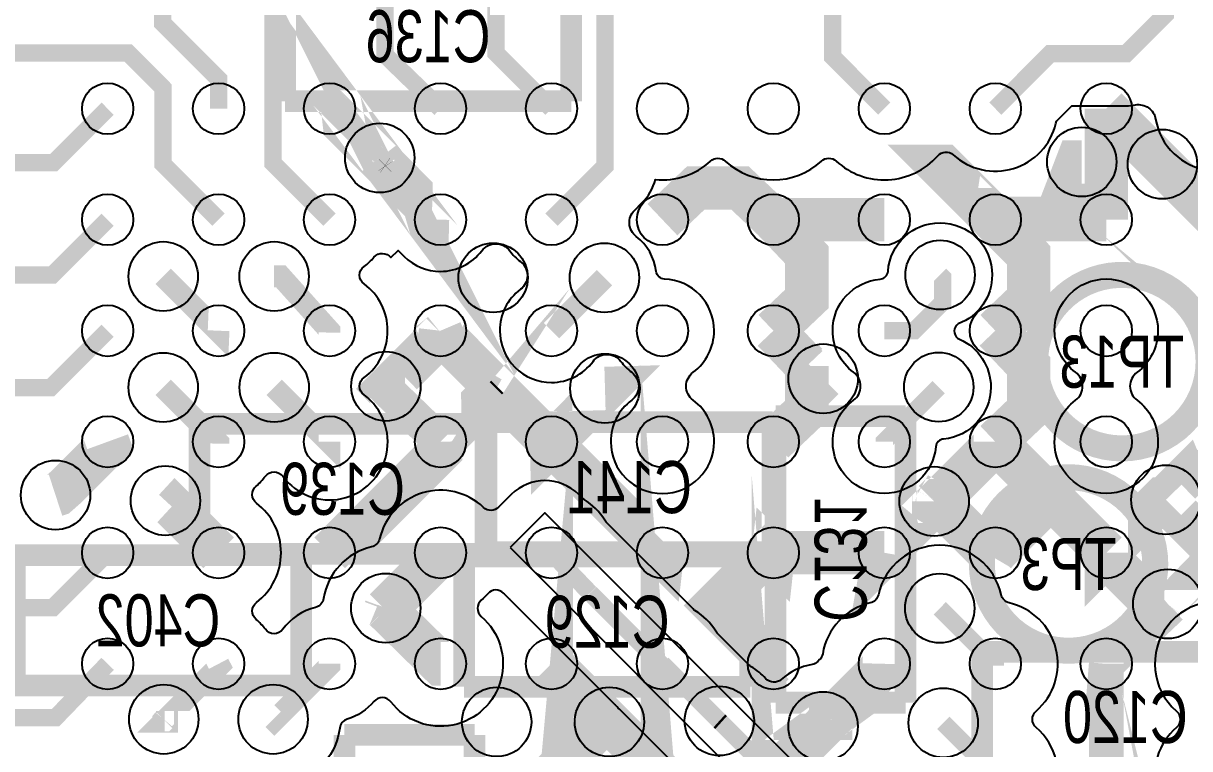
# Model space of a CAD drawing. Extents: x 208 to 378, y -7 to 113.
# Drawn here: x 247.31 to 254.14, y 64.66 to 68.91 of the extents above; entities that cross this region are included whole.
import ezdxf
from ezdxf.enums import TextEntityAlignment as Align

# ---------------------------------------------------------------- set-up
doc = ezdxf.new("R2010")
doc.units = 0
for name, color, linetype in [('ET_TOP', 80, 'CONTINUOUS'), ('PG_SILKSCREEN_BOTTOM', 142, 'CONTINUOUS'), ('PIN_TOP', 141, 'CONTINUOUS'), ('RD_ASSEMBLY_BOTTOM', 212, 'CONTINUOUS'), ('VC_TOP', 43, 'CONTINUOUS')]:
    doc.layers.add(name, color=color, linetype=linetype)

msp = doc.modelspace()

# ---------------------------------------------------------------- linework, layer by layer
at = {"layer": 'ET_TOP'}
for points, format in [([(241.028474, 79.97698, 0.10414, 0.10414, 0), (241.08918, 79.916274, 0.10414, 0.10414, 0), (241.08918, 79.389478, 0.10414, 0.10414, 0), (241.865658, 78.613, 0.10414, 0.10414, 0), (250.120658, 78.613, 0.10414, 0.10414, 0), (251.968, 76.765658, 0.10414, 0.10414, 0), (251.968, 71.304658, 0.10414, 0.10414, 0), (252.149356, 71.123302, 0.10414, 0.10414, 0), (252.149356, 70.739, 0.1016, 0.1016, 0), (252.149356, 70.7136, 0.1016, 0.1016, 0), (252.150626, 70.71233, 0.1016, 0.1016, 0), (252.150626, 70.17766, 0.1016, 0.1016, 0), (252.128528, 70.155562, 0.1016, 0.1016, 0), (252.128528, 69.375528, 0.1016, 0.1016, 0), (252.052074, 69.299074, 0.1016, 0.1016, 0), (252.052074, 68.712588, 0.1016, 0.1016, 0), (252.354588, 68.410074, 0.1016, 0.1016, 0)], "xyseb"), ([(239.268, 77.343, 0.127, 0.127, 0), (239.903, 77.343, 0.127, 0.127, 0), (240.284, 76.962, 0.127, 0.127, 0), (245.11, 76.962, 0.127, 0.127, 0), (248.92, 73.152, 0.127, 0.127, 0), (248.92, 71.12, 0.127, 0.127, 0), (249.429524, 70.610476, 0.1016, 0.1016, 0), (249.429524, 68.725034, 0.1016, 0.1016, 0), (249.754644, 68.410074, 0.1016, 0.1016, 0)], "xyseb"), ([(249.428, 76.708, 0.127, 0.127, 0), (249.428, 71.628, 0.127, 0.127, 0), (249.936, 71.12, 0.127, 0.127, 0), (249.936, 70.104, 0.1016, 0.1016, 0), (249.893836, 70.061836, 0.1016, 0.1016, 0), (249.893836, 69.367908, 0.1016, 0.1016, 0), (250.07951, 69.18198, 0.1016, 0.1016, 0), (250.07951, 68.735194, 0.1016, 0.1016, 0), (250.40463, 68.410074, 0.1016, 0.1016, 0)], "xyseb"), ([(249.104658, 67.760088, 0.1016, 0.1016, 0), (248.772426, 68.09232, 0.1016, 0.1016, 0), (248.772426, 69.230748, 0.1016, 0.1016, 0), (248.58218, 69.421248, 0.1016, 0.1016, 0), (248.58218, 70.258686, 0.1016, 0.1016, 0), (247.48998, 71.350632, 0.1016, 0.1016, 0), (247.48998, 71.906638, 0.127, 0.127, 0), (247.48998, 73.075292, 0.127, 0.127, 0), (244.457474, 76.107798, 0.127, 0.127, 0), (227.726748, 76.107798, 0.127, 0.127, 0), (220.51518, 68.896484, 0.127, 0.127, 0), (220.51518, 63.335154, 0.127, 0.127, 0), (224.716086, 59.134248, 0.127, 0.127, 0), (224.716086, 59.128406, 0.127, 0.127, 0)], "xyseb"), ([(250.952, 76.073, 0.127, 0.127, 0), (250.952, 75.057, 0.127, 0.127, 0), (250.19, 74.295, 0.127, 0.127, 0), (250.19, 72.009, 0.127, 0.127, 0), (250.71832, 71.48068, 0.127, 0.127, 0), (250.71832, 70.739, 0.1016, 0.1016, 0), (250.71832, 68.073778, 0.1016, 0.1016, 0), (250.40463, 67.760088, 0.1016, 0.1016, 0)], "xyseb"), ([(224.645474, 60.435998, 0.127, 0.127, 0), (221.37878, 63.702692, 0.127, 0.127, 0), (221.37878, 68.538598, 0.127, 0.127, 0), (228.08438, 75.244198, 0.127, 0.127, 0), (244.086634, 75.244198, 0.127, 0.127, 0), (246.90578, 72.425052, 0.127, 0.127, 0), (246.90578, 71.627238, 0.1016, 0.1016, 0), (246.90578, 71.228204, 0.1016, 0.1016, 0), (248.127774, 70.006464, 0.1016, 0.1016, 0), (248.127774, 68.909438, 0.1016, 0.1016, 0), (248.454672, 68.582794, 0.1016, 0.1016, 0), (248.454672, 68.410074, 0.1016, 0.1016, 0)], "xyseb"), ([(228.802438, 60.766452, 0.127, 0.127, 0), (228.802438, 61.401198, 0.127, 0.127, 0), (228.167438, 62.036198, 0.127, 0.127, 0), (226.137724, 62.036198, 0.127, 0.127, 0), (223.53778, 64.636396, 0.127, 0.127, 0), (223.53778, 67.624198, 0.127, 0.127, 0), (228.99878, 73.085198, 0.127, 0.127, 0), (243.078508, 73.085198, 0.127, 0.127, 0), (245.50878, 70.654926, 0.127, 0.127, 0), (245.50878, 69.979032, 0.127, 0.127, 0), (245.994174, 69.493638, 0.1016, 0.1016, 0), (246.112538, 69.375274, 0.1016, 0.1016, 0), (246.635016, 69.375274, 0.1016, 0.1016, 0), (246.82958, 69.18071, 0.1016, 0.1016, 0), (246.82958, 68.937632, 0.1016, 0.1016, 0), (247.032018, 68.735194, 0.1016, 0.1016, 0), (247.925336, 68.735194, 0.1016, 0.1016, 0), (248.129552, 68.530724, 0.1016, 0.1016, 0), (248.129552, 68.085208, 0.1016, 0.1016, 0), (248.454672, 67.760088, 0.1016, 0.1016, 0)], "xyseb"), ([(253.004574, 68.410074, 0.1016, 0.1016, 0), (253.3269, 68.7324, 0.1016, 0.1016, 0), (253.7714, 68.7324, 0.1016, 0.1016, 0), (254, 68.961, 0.1016, 0.1016, 0), (254, 69.469, 0.1016, 0.1016, 0), (254.381, 69.85, 0.1016, 0.1016, 0), (254.381, 70.739, 0.127, 0.127, 0), (254.381, 71.9328, 0.127, 0.127, 0), (255.016, 72.5678, 0.127, 0.127, 0)], "xyseb"), ([(229.602284, 64.766444, 0.127, 0.127, 0), (229.40391, 64.766444, 0.127, 0.127, 0), (229.005384, 65.16497, 0.127, 0.127, 0), (228.604318, 65.16497, 0.127, 0.127, 0), (228.40442, 65.364868, 0.127, 0.127, 0), (228.40442, 65.795398, 0.127, 0.127, 0), (228.30028, 65.899792, 0.127, 0.127, 0), (228.30028, 66.455798, 0.127, 0.127, 0), (228.68128, 66.836798, 0.127, 0.127, 0), (228.83749, 66.836798, 0.127, 0.127, 0), (229.43058, 67.430142, 0.127, 0.127, 0), (229.43058, 69.651626, 0.127, 0.127, 0), (231.137206, 71.357998, 0.127, 0.127, 0), (242.33378, 71.357998, 0.127, 0.127, 0), (243.70792, 69.984112, 0.127, 0.127, 0), (243.70792, 69.859398, 0.127, 0.127, 0), (245.15826, 68.409312, 0.1016, 0.1016, 0), (245.359936, 68.207636, 0.1016, 0.1016, 0), (246.257826, 68.207636, 0.1016, 0.1016, 0), (246.37111, 68.094098, 0.1016, 0.1016, 0), (247.48871, 68.094098, 0.1016, 0.1016, 0), (247.804686, 68.410074, 0.1016, 0.1016, 0)], "xyseb"), ([(230.815642, 68.034154, 0.127, 0.127, 0), (230.815642, 69.15912, 0.127, 0.127, 0), (231.71912, 70.062598, 0.127, 0.127, 0), (241.700304, 70.062598, 0.127, 0.127, 0), (244.12321, 67.639692, 0.1016, 0.1016, 0), (244.362224, 67.400678, 0.1016, 0.1016, 0), (245.887494, 67.400678, 0.1016, 0.1016, 0), (246.055388, 67.232784, 0.1016, 0.1016, 0), (246.755412, 67.232784, 0.1016, 0.1016, 0), (246.95912, 67.436492, 0.1016, 0.1016, 0), (247.480836, 67.436492, 0.1016, 0.1016, 0), (247.804686, 67.760088, 0.1016, 0.1016, 0)], "xyseb"), ([(247.804686, 67.110102, 0.1016, 0.1016, 0), (247.470422, 66.775838, 0.1016, 0.1016, 0), (247.112282, 66.775838, 0.1016, 0.1016, 0), (247.111774, 66.775584, 0.1016, 0.1016, 0), (245.576344, 66.775584, 0.1016, 0.1016, 0), (245.510558, 66.84137, 0.1016, 0.1016, 0), (243.67998, 66.84137, 0.1016, 0.1016, 0), (243.5098, 67.01155, 0.127, 0.127, 0), (241.322098, 69.198998, 0.127, 0.127, 0), (232.281984, 69.198998, 0.127, 0.127, 0), (231.621584, 68.538598, 0.127, 0.127, 0), (231.621584, 68.013834, 0.127, 0.127, 0)], "xyseb"), ([(249.431556, 68.078096, 0.254, 0.254, 0), (249.43181, 68.077588, 0.1016, 0.1016, 0), (249.39879, 68.121784, 0.1016, 0.1016, 0)], "xyseb"), ([(249.39879, 68.121784, 0.1016, 0.1016, 0), (249.432572, 68.076826, 0.254, 0.254, 0), (249.432318, 68.077334, 0.254, 0.254, 0)], "xyseb"), ([(252.651514, 64.413892, 1.350954), (253.243588, 64.787018, -0.45773), (253.243588, 64.883284, 0.613875), (253.086616, 65.516506, -0.290239), (253.038864, 65.56502, 0.803698), (252.319536, 65.564766, -0.290056), (252.271784, 65.516506, 0.304023), (251.9934, 65.219072, -0.156757), (251.97562, 65.184528), (251.96546, 65.174114, -0.154419), (251.931424, 65.156588, 0.139508), (251.750068, 65.06845, -0.410922), (251.660914, 65.073022, 0.075802), (251.574808, 65.143126, -0.063563), (251.562108, 65.153032), (251.375926, 65.339214, -0.058689), (251.366782, 65.350898, 0.118937), (251.24537, 65.47231, -0.0593), (251.233686, 65.481708), (250.72594, 65.9892, -0.058643), (250.716796, 66.000884, 0.118981), (250.595384, 66.122296, -0.059302), (250.5837, 66.131694), (250.564142, 66.150998, 0.414022), (250.169172, 66.150998), (250.095004, 66.07683, -0.406614), (250.006358, 66.07556, 0.580103), (249.398028, 65.89268, -0.286744), (249.35053, 65.844928, 0.306284), (249.070114, 65.542414, -0.302116), (249.022616, 65.490598, 0.174685), (248.830592, 65.362328, -0.504123), (248.728484, 65.362328, 0.058524), (248.674128, 65.42024, -0.480037), (248.676668, 65.5193, 0.494669), (248.676668, 66.10096, -0.480447), (248.674128, 66.20002, 0.058529), (248.728484, 66.257932, -0.504251), (248.830592, 66.257932, 1.162539), (249.306842, 66.733928, -0.50592), (249.306842, 66.83629, 0.504549), (249.306842, 67.383914, -0.50578), (249.306842, 67.486276, 0.058388), (249.364754, 67.540378, -0.479828), (249.463814, 67.538092), (249.505978, 67.580256), (249.541792, 67.544696, 0.197264), (249.754644, 67.45732, 0.236068), (249.99696, 67.578478, -0.50145), (250.159774, 67.57797, 0.073076), (250.222512, 67.515232, -0.50145), (250.22302, 67.352418, 0.236068), (250.101862, 67.110102, 0.414214), (250.40463, 66.807334, 0.237829), (250.647962, 66.930016, -0.503623), (250.811284, 66.930016, 0.074273), (250.87453, 66.86677, -0.503623), (250.87453, 66.703448, 0.237829), (250.751848, 66.460116, 1), (251.357384, 66.460116, 0.237829), (251.234702, 66.703448, -0.503623), (251.234702, 66.86677, 0.237829), (251.357384, 67.110102, 0.40298), (251.0663, 67.412616, -0.368685), (251.017786, 67.45732, 0.201146), (250.900692, 67.662298, -0.452657), (250.890786, 67.814698), (250.93422, 67.857878, 0.132089), (251.013214, 67.995292, 0.213803), (251.336556, 68.103242, -0.390096), (251.422408, 68.103242, 0.389822), (251.986542, 68.103242, -0.390096), (252.072394, 68.103242, 0.420675), (252.667516, 68.134738, -0.419557), (252.75794, 68.139818, 0.569472), (253.35992, 68.32346), (253.363222, 68.337176), (253.453392, 68.427092), (253.7714, 68.427092, 0.044808), (253.825756, 68.432172, -0.417227), (253.943866, 68.349114, 1.422402), (254.543814, 68.686934, -0.458922)], "xyb"), ([(249.429524, 68.077588, 0.254, 0.254, 0), (249.105674, 68.401184, 0.1016, 0.1016, 0), (249.104658, 68.410074, 0.1016, 0.1016, 0)], "xyseb"), ([(249.39879, 68.121784, 0.1016, 0.1016, 0), (249.432064, 68.077334, 0.1016, 0.1016, 0), (249.43181, 68.077842, 0.254, 0.254, 0), (249.39879, 68.121784, 0.254, 0.254, 0)], "xyseb"), ([(249.432064, 68.077588, 0.1016, 0.1016, 0), (249.43181, 68.077842, 0.254, 0.254, 0), (249.39879, 68.121784, 0.254, 0.254, 0)], "xyseb"), ([(233.602276, 64.766444, 0.127, 0.127, 0), (233.60253, 64.766444, 0.127, 0.127, 0), (234.00258, 65.166748, 0.127, 0.127, 0), (234.00258, 65.782698, 0.127, 0.127, 0), (233.87558, 65.909698, 0.127, 0.127, 0), (233.87558, 66.379598, 0.127, 0.127, 0), (235.80598, 68.309998, 0.127, 0.127, 0), (240.98631, 68.309998, 0.127, 0.127, 0), (242.770406, 66.525902, 0.1016, 0.1016, 0), (243.031518, 66.26479, 0.1016, 0.1016, 0), (245.031768, 66.26479, 0.1016, 0.1016, 0), (245.807484, 65.489328, 0.1016, 0.1016, 0), (247.48363, 65.489328, 0.1016, 0.1016, 0), (247.804686, 65.81013, 0.1016, 0.1016, 0)], "xyseb"), ([(249.433588, 68.07581, 0.1016, 0.1016, 0), (249.433334, 68.07581, 0.254, 0.254, 0), (249.39879, 68.121784, 0.254, 0.254, 0)], "xyseb"), ([(249.434096, 68.075048, 0.254, 0.254, 0), (249.75439, 67.750182, 0.1016, 0.1016, 0), (249.754644, 67.760088, 0.1016, 0.1016, 0)], "xyseb"), ([(235.202476, 63.966344, 0.127, 0.127, 0), (235.202476, 63.966598, 0.127, 0.127, 0), (235.628688, 64.39281, 0.127, 0.127, 0), (235.628688, 66.259202, 0.127, 0.127, 0), (236.765338, 67.395598, 0.127, 0.127, 0), (240.44402, 67.395598, 0.127, 0.127, 0), (242.715796, 65.124076, 0.127, 0.127, 0), (244.686582, 65.124076, 0.1016, 0.1016, 0), (244.878606, 65.124076, 0.1016, 0.1016, 0), (245.36019, 64.642492, 0.1016, 0.1016, 0), (246.85879, 64.642492, 0.1016, 0.1016, 0), (247.06199, 64.845438, 0.1016, 0.1016, 0), (247.499886, 64.845438, 0.1016, 0.1016, 0), (247.804686, 65.160144, 0.1016, 0.1016, 0)], "xyseb"), ([(249.754644, 66.460116, 0.2032, 0.2032, 0), (249.44578, 66.75882, 0.2032, 0.2032, 0), (249.44578, 66.760598, 0.254, 0.254, 0), (249.43816, 66.768472, 0.254, 0.254, 0), (249.760994, 67.091306, 0.254, 0.254, 0)], "xyseb"), ([(248.143014, 66.115184, 0.1016, 0.1016, 0), (248.146062, 66.118486, 0.254, 0.254, 0), (248.454672, 65.81013, 0.254, 0.254, 0)], "xyseb"), ([(251.09043, 64.607694), (250.813062, 64.885062, 0.014136), (250.810522, 64.887602, -0.027635), (250.78182, 64.91605, 0.013441), (250.779534, 64.91859), (250.163076, 65.535048, 0.014135), (250.160536, 65.537588, -0.027512), (250.132088, 65.566036, 0.014107), (250.129548, 65.568576), (250.124214, 65.57391, 0.435997), (250.03125, 65.570608, -0.036355), (249.993658, 65.533016, 0.457027), (249.993658, 65.437004, -1.108682), (249.463814, 64.937894, 0.480213), (249.364754, 64.940434, -0.141365), (249.207782, 64.835532, 0.290117), (249.164094, 64.783462, -0.618194), (248.498106, 64.5541, 0.409304)], "xyb"), ([(249.434096, 65.48628, 0.1016, 0.1016, 0), (249.43054, 65.477644, 0.254, 0.254, 0), (249.430794, 65.47739, 0.254, 0.254, 0)], "xyseb"), ([(254.509524, 65.463166, 0.942098), (254.065532, 64.883284, -0.457634), (254.065532, 64.787018, 0.624143), (254.232664, 64.151256, -0.357365)], "xyb")]:
    msp.add_lwpolyline(points, format=format, dxfattribs=at)
for points, const_width in [([(249.432064, 68.077334), (249.432318, 68.076826), (249.39879, 68.121784)], 0.254), ([(253.65456, 68.410074), (253.65456, 67.760088)], 0.254), ([(254.304546, 67.760088), (253.65456, 68.410074)], 0.254), ([(249.434096, 68.075048), (249.39879, 68.121784)], 0.254), ([(249.431302, 68.078096), (249.39879, 68.121784)], 0.254), ([(249.431302, 68.078096), (249.39879, 68.121784)], 0.254), ([(249.432318, 68.077334), (249.39879, 68.121784)], 0.254), ([(249.432572, 68.076826), (249.39879, 68.121784)], 0.254), ([(249.432826, 68.076826), (249.39879, 68.121784)], 0.254), ([(249.432572, 68.076572), (249.39879, 68.121784)], 0.254), ([(249.432572, 68.076572), (249.39879, 68.121784)], 0.254), ([(249.43181, 68.078096), (249.39879, 68.121784)], 0.254), ([(249.431556, 68.077842), (249.39879, 68.121784)], 0.254), ([(249.431556, 68.078096), (249.39879, 68.121784)], 0.254), ([(249.39879, 68.121784), (249.432064, 68.077334)], 0.254), ([(249.39879, 68.121784), (249.431556, 68.078096)], 0.254), ([(249.432572, 68.076572), (249.43054, 68.078604)], 0.254), ([(249.431556, 68.078096), (249.431302, 68.078096)], 0.254), ([(249.431302, 68.078096), (249.432572, 68.076572)], 0.254), ([(249.432064, 68.077334), (249.432318, 68.076826)], 0.254), ([(249.432318, 68.076826), (249.433334, 68.07581)], 0.254), ([(249.432572, 68.076572), (249.432318, 68.076826)], 0.254), ([(249.432572, 68.076572), (249.432826, 68.076826)], 0.254), ([(249.432826, 68.076826), (249.434604, 68.082414)], 0.254), ([(249.434096, 68.075048), (249.433334, 68.07581)], 0.254), ([(253.511304, 68.098416), (253.485904, 68.098416), (253.358904, 67.768216), (253.003304, 67.768216), (252.941836, 67.830954), (252.699774, 68.073016), (252.678438, 68.073016), (253.002796, 67.748404), (253.004574, 67.760088)], 0.254), ([(249.429524, 68.077588), (249.39879, 68.121784)], 0.1016), ([(249.429778, 68.077842), (249.39879, 68.121784)], 0.1016), ([(249.432572, 68.076572), (249.39879, 68.121784)], 0.1016), ([(249.43181, 68.078096), (249.39879, 68.121784)], 0.1016), ([(249.431556, 68.078096), (249.39879, 68.121784)], 0.1016), ([(249.43054, 68.078604), (249.39879, 68.121784)], 0.1016), ([(249.430286, 68.077334), (249.39879, 68.121784)], 0.1016), ([(249.433334, 68.07581), (249.39879, 68.121784)], 0.1016), ([(249.433334, 68.076064), (249.39879, 68.121784)], 0.1016), ([(249.434604, 68.082414), (249.40514, 68.118736), (249.402092, 68.121784), (249.39879, 68.121784)], 0.1016), ([(249.39879, 68.121784), (249.432064, 68.077588)], 0.1016), ([(249.39879, 68.121784), (249.433588, 68.07581)], 0.1016), ([(249.433334, 68.07581), (249.430032, 68.076572), (249.430286, 68.077334)], 0.1016), ([(249.429524, 68.077588), (249.42927, 68.075556), (249.434096, 68.075048)], 0.1016), ([(249.429778, 68.077842), (249.429524, 68.077588)], 0.1016), ([(249.430286, 68.077334), (249.429524, 68.077588)], 0.1016), ([(249.43054, 68.078604), (249.429778, 68.077842)], 0.1016), ([(249.43054, 68.078604), (249.430286, 68.077334)], 0.1016), ([(249.430286, 68.077334), (249.432572, 68.076572)], 0.1016), ([(249.43054, 68.078604), (249.431302, 68.078096)], 0.1016), ([(249.431302, 68.078096), (249.431556, 68.078096)], 0.1016), ([(249.431556, 68.078096), (249.43181, 68.078096)], 0.1016), ([(249.43181, 68.078096), (249.432064, 68.077842), (249.434604, 68.082414)], 0.1016), ([(249.432064, 68.077588), (249.432318, 68.077334)], 0.1016), ([(249.434604, 68.082414), (249.432572, 68.076826)], 0.1016), ([(249.432572, 68.076572), (249.432572, 68.076826)], 0.1016), ([(249.434604, 68.082414), (249.433334, 68.076064)], 0.1016), ([(249.433334, 68.076064), (249.433334, 68.07581)], 0.1016), ([(249.433588, 68.07581), (249.434096, 68.075048)], 0.1016), ([(249.434604, 68.082414), (249.434096, 68.075048)], 0.1016), ([(251.054616, 67.760088), (251.25045, 67.946016), (251.508768, 67.946016), (251.704602, 67.760088)], 0.254), ([(251.704602, 67.110102), (251.900436, 67.29603), (251.900436, 67.554094), (251.704602, 67.760088)], 0.254), ([(252.354588, 67.760088), (251.704602, 67.760088)], 0.254), ([(253.004574, 67.110102), (253.200408, 67.29603), (253.200408, 67.554094), (253.004574, 67.760088)], 0.254), ([(253.65456, 67.760088), (253.004574, 67.760088)], 0.254), ([(254.664972, 66.74485), (254.634238, 66.770504), (254.954532, 66.460116)], 0.1016), ([(248.13006, 67.428364), (248.454418, 67.104006), (248.454672, 67.110102)], 0.127), ([(248.780046, 67.428364), (248.818908, 67.428364), (249.104404, 67.110102), (249.104404, 67.100196), (249.104658, 67.110102)], 0.127), ([(250.714764, 67.420236), (250.40463, 67.110102)], 0.127), ([(252.680724, 67.436746), (252.69698, 67.42049), (252.69698, 67.27698), (252.530102, 67.110102), (252.354588, 67.110102)], 0.1016), ([(250.087384, 66.781172), (250.0757, 66.767456), (250.079256, 66.773044)], 0.1016), ([(249.760994, 67.091306), (249.762264, 67.092322), (249.754644, 67.110102)], 0.254), ([(249.760994, 67.091306), (249.753374, 67.098926), (249.754644, 67.110102)], 0.254), ([(249.760994, 67.091306), (249.754644, 67.110102)], 0.254), ([(251.704602, 67.110102), (251.900436, 66.904108)], 0.254), ([(253.004574, 67.110102), (253.200408, 66.904108), (253.200408, 66.646044), (253.004574, 66.460116)], 0.254), ([(250.079256, 66.773044), (249.760994, 67.091306)], 0.254), ([(251.900436, 66.904108), (251.900436, 66.646044), (251.704602, 66.460116)], 0.254), ([(251.900436, 66.904108), (251.911104, 66.904108), (251.991114, 66.824098), (251.996194, 66.829178)], 0.254), ([(250.079256, 66.773044), (250.077986, 66.771774), (250.077478, 66.772282), (249.754898, 66.449702), (249.754644, 66.460116)], 0.254), ([(250.40336, 66.44894), (250.079256, 66.773044)], 0.254), ([(250.40463, 66.460116), (250.404884, 66.449702), (250.72721, 66.772282), (250.718066, 66.772028)], 0.254), ([(251.381768, 63.524638), (251.055378, 63.851028), (251.054616, 63.860172), (251.054616, 63.859918)], 0.254), ([(248.13006, 66.778124), (248.454418, 66.453766), (248.454418, 66.45021), (248.454672, 66.460116)], 0.127), ([(248.7803, 66.778124), (249.104658, 66.45402), (249.104658, 66.460116)], 0.127), ([(250.087384, 66.781172), (250.083828, 66.783204), (250.079256, 66.773044)], 0.1016), ([(250.079256, 66.773044), (250.087384, 66.781172)], 0.1016), ([(250.718574, 63.514224), (251.055378, 63.851282), (251.054616, 63.860172), (251.054616, 63.859918)], 0.254), ([(252.354588, 66.460116), (252.354588, 66.461386), (252.673358, 66.779902)], 0.1016), ([(250.40463, 63.859918), (250.40463, 63.860172), (250.403614, 63.848996)], 0.254), ([(247.499378, 66.147696), (247.512586, 66.152014), (247.560084, 66.193924), (247.810528, 66.444114), (247.804686, 66.460116)], 0.254), ([(249.104658, 65.81013), (249.216926, 65.922398), (249.273568, 65.922398), (249.754644, 66.403474), (249.754644, 66.460116)], 0.254), ([(250.40463, 66.460116), (250.40336, 66.44894)], 0.254), ([(250.40336, 66.44894), (251.053346, 65.798954), (251.054616, 65.81013)], 0.254), ([(252.668532, 66.107056), (252.676914, 66.122042), (252.676914, 66.122296), (253.004574, 66.449956), (253.004574, 66.460116)], 0.254), ([(253.35738, 66.107056), (253.004574, 66.460116)], 0.254), ([(254.304546, 66.460116), (254.311658, 66.442844), (253.996952, 66.128138), (254.004064, 66.120772)], 0.254), ([(251.054616, 65.81013), (250.40463, 66.460116)], 0.1016), ([(251.380498, 62.875922), (251.055378, 63.200788), (251.054616, 63.210186), (251.054616, 63.209932)], 0.254), ([(251.704602, 63.209932), (251.704602, 63.210186), (251.705364, 63.201042), (251.384054, 63.522352)], 0.254), ([(252.354588, 65.81013), (252.353064, 65.801494), (252.645418, 66.094102), (252.643894, 66.095372), (252.643894, 66.101468), (252.646434, 66.103754), (252.646434, 66.11112)], 0.254), ([(252.646434, 66.111374), (252.646688, 66.111374), (252.652784, 66.0908), (252.657864, 66.087752), (252.668532, 66.107056)], 0.254), ([(252.646434, 66.111374), (252.649228, 66.114168), (252.650752, 66.114168)], 0.254), ([(252.646434, 66.11112), (252.646434, 66.111374)], 0.254), ([(252.650752, 66.114168), (252.65126, 66.11366), (252.662182, 66.11366)], 0.254), ([(252.668532, 66.107056), (252.66142, 66.114168), (252.650752, 66.114168)], 0.254), ([(252.662182, 66.11366), (252.668532, 66.107056)], 0.254), ([(252.990096, 65.785492), (252.662182, 66.11366)], 0.254), ([(252.668532, 66.107056), (252.990096, 65.785492)], 0.254), ([(253.35738, 66.107056), (253.3015, 66.107056), (253.004574, 65.81013)], 0.254), ([(253.65456, 65.81013), (253.35738, 66.107056)], 0.254), ([(253.65456, 65.81013), (253.65456, 65.800224), (253.976378, 66.122042), (254.004064, 66.120772)], 0.254), ([(254.304546, 65.81013), (254.309626, 65.805304), (253.998984, 66.115692), (254.004064, 66.120772)], 0.254), ([(251.704602, 65.81013), (251.703332, 65.7987), (251.679964, 65.822068)], 0.254), ([(251.679964, 65.822068), (251.686314, 65.828418), (251.704602, 65.81013)], 0.254), ([(249.754644, 65.81013), (249.754136, 65.800478), (249.430794, 65.47739)], 0.254), ([(250.403868, 63.853822), (250.40463, 63.860172), (250.40463, 63.859918)], 0.254), ([(251.679964, 65.822068), (251.359416, 65.50152), (251.70257, 65.158112), (251.704602, 65.160144)], 0.254), ([(251.704602, 65.81013), (252.354588, 65.81013)], 0.254), ([(252.990096, 65.785492), (253.004574, 65.81013)], 0.254), ([(253.65456, 65.81013), (253.648972, 65.794636), (253.972568, 65.470786), (254.014986, 65.510918)], 0.254), ([(254.013462, 65.509648), (254.304546, 65.81013)], 0.2032), ([(250.40463, 65.81013), (250.630182, 65.574418)], 0.1016), ([(251.705364, 62.550802), (251.704602, 62.5602), (251.704602, 62.559946)], 0.254), ([(249.430794, 65.47739), (249.434096, 65.48628)], 0.254), ([(249.430794, 65.47739), (249.75439, 65.160144), (249.754644, 65.160144)], 0.254), ([(250.630182, 65.574418), (250.632214, 65.574418)], 0.1016), ([(250.632214, 65.574418), (250.71578, 65.490598)], 0.1016), ([(253.65456, 65.151508), (253.967742, 65.46469), (254.014986, 65.510918)], 0.2032), ([(254.013462, 65.509648), (253.99238, 65.490598), (253.99365, 65.490598)], 0.2032), ([(253.99365, 65.490598), (254.014986, 65.510918)], 0.254), ([(253.99365, 65.490598), (253.994412, 65.490598)], 0.2032), ([(254.014986, 65.510918), (253.994412, 65.490598)], 0.2032), ([(253.994412, 65.490598), (253.995174, 65.490598)], 0.2032), ([(253.995174, 65.490598), (254.014986, 65.510918)], 0.2032), ([(253.995174, 65.490598), (254.010922, 65.507108)], 0.2032), ([(254.014986, 65.510918), (254.010922, 65.507108)], 0.2032), ([(254.010922, 65.507108), (254.0127, 65.508632)], 0.2032), ([(254.0127, 65.508632), (254.014986, 65.510918)], 0.2032), ([(254.0127, 65.508632), (254.013462, 65.509648)], 0.2032), ([(254.013462, 65.509648), (254.014986, 65.510918)], 0.2032), ([(250.71578, 65.490598), (250.715272, 65.49009)], 0.1016), ([(250.715272, 65.49009), (251.055124, 65.150492)], 0.1016), ([(253.004574, 65.160144), (253.00432, 65.150238), (253.00432, 65.160398), (252.6792, 65.485518)], 0.1016), ([(253.65456, 65.160144), (253.653798, 65.150746), (253.65456, 65.151508)], 0.2032), ([(250.404376, 65.15989), (250.40463, 65.160144)], 0.254), ([(251.054362, 64.509904), (250.404376, 65.15989)], 0.254), ([(252.039374, 64.835024), (252.354334, 65.150238), (252.354588, 65.160144)], 0.254), ([(253.65456, 65.151508), (253.65456, 65.160144)], 0.2032), ([(253.65456, 65.151508), (253.65456, 64.510158)], 0.2032), ([(248.138188, 64.828166), (248.460006, 65.149984), (248.454672, 65.160144)], 0.127), ([(248.773696, 64.835278), (248.780808, 64.828166), (249.104658, 65.151762), (249.104658, 65.160144)], 0.127), ([(251.055124, 65.150492), (251.054616, 65.160144)], 0.1016), ([(251.054616, 65.160144), (251.398278, 64.816482)], 0.1016), ([(254.631952, 60.923932), (254.632206, 60.922916), (254.630174, 60.933838)], 0.254), ([(250.71451, 64.820038), (250.40463, 64.510158)], 0.254), ([(250.743974, 64.820038), (250.71451, 64.820038)], 0.254), ([(251.37618, 64.172084), (252.039374, 64.835024)], 0.254), ([(251.709428, 64.505078), (252.039374, 64.835024)], 0.254), ([(252.039374, 64.835024), (252.039374, 64.841374), (252.04039, 64.841374), (251.989082, 64.804036)], 0.254), ([(251.995686, 64.793876), (251.99467, 64.793368), (251.989082, 64.804036)], 0.254), ([(251.989082, 64.804036), (252.039374, 64.835024)], 0.254), ([(252.039374, 64.835024), (251.995686, 64.793876)], 0.254), ([(248.138188, 64.828166), (248.13006, 64.820038), (248.152412, 64.820038), (248.152412, 64.828166), (248.138188, 64.828166)], 0.127), ([(248.133362, 64.835278), (248.129298, 64.830452), (248.129298, 64.828166), (248.138188, 64.828166)], 0.127), ([(251.398278, 64.816482), (251.387864, 64.82588)], 0.1016), ([(251.704602, 64.510158), (251.398278, 64.816482)], 0.1016), ([(253.004574, 64.510158), (253.00432, 64.500252), (253.00432, 64.510412), (252.699774, 64.814958)], 0.1016), ([(250.402344, 63.852298), (250.40463, 63.860172), (250.40463, 63.859918)], 0.254)]:
    msp.add_lwpolyline(points, dxfattribs=dict(at, const_width=const_width))
for points in [[(252.329696, 67.411854, 0.369932), (252.376178, 67.458844, -0.393115), (252.680724, 67.742054, -0.414214), (252.986032, 67.436746, -0.314043), (252.786388, 67.150234), (252.778768, 67.142614, 0.529582), (252.794516, 67.060064, -0.299224), (252.978666, 66.779902, -0.387085), (252.701806, 66.475864, 0.359301), (252.655832, 66.430398, -0.385762), (252.354588, 66.157348, -0.414214), (252.05182, 66.460116, -0.237829), (252.174502, 66.703448, 0.503623), (252.174502, 66.86677, -0.237829), (252.05182, 67.110102, -0.390298)], [(253.474474, 66.86677, -0.237829), (253.351792, 67.110102, -1), (253.957328, 67.110102, -0.237829), (253.834646, 66.86677, 0.503623), (253.834646, 66.703448, -0.237829), (253.957328, 66.460116, -1), (253.351792, 66.460116, -0.237829), (253.474474, 66.703448, 0.503623)]]:
    msp.add_lwpolyline(points, format="xyb", close=True, dxfattribs=at)
msp.add_lwpolyline([(250.16333, 65.840102), (251.64923, 64.354202), (251.85243, 64.557402), (250.36653, 66.043302)], close=True, dxfattribs=at)
at = {"layer": 'PG_SILKSCREEN_BOTTOM', "const_width": 0.127}
for points in [[(248.8438, 68.453), (248.8438, 69.215)], [(250.5202, 69.215), (250.5202, 68.453)], [(250.5202, 68.453), (248.8438, 68.453)], [(248.342658, 66.56578), (250.019058, 66.56578)], [(248.342658, 65.80378), (248.342658, 66.56578)], [(250.019058, 66.56578), (250.019058, 65.80378)], [(250.023884, 66.575432), (251.700284, 66.575432)], [(250.023884, 65.813432), (250.023884, 66.575432)], [(251.700284, 66.575432), (251.700284, 65.813432)], [(251.717302, 64.932814), (251.717302, 66.609214)], [(251.717302, 66.609214), (252.479302, 66.609214)], [(252.479302, 66.609214), (252.479302, 64.932814)], [(250.019058, 65.80378), (248.342658, 65.80378)], [(251.700284, 65.813432), (250.023884, 65.813432)], [(247.26138, 65.795398), (248.93778, 65.795398)], [(247.26138, 65.033398), (247.26138, 65.795398)], [(248.93778, 65.795398), (248.93778, 65.033398)], [(249.89282, 65.787524), (251.56922, 65.787524)], [(249.89282, 65.025524), (249.89282, 65.787524)], [(251.56922, 65.787524), (251.56922, 65.025524)], [(252.92812, 65.229994), (254.60452, 65.229994)], [(252.92812, 64.467994), (252.92812, 65.229994)], [(248.93778, 65.033398), (247.26138, 65.033398)], [(251.56922, 65.025524), (249.89282, 65.025524)], [(252.479302, 64.932814), (251.717302, 64.932814)], [(249.19178, 63.067692), (249.19178, 64.744092)], [(249.19178, 64.744092), (249.95378, 64.744092)], [(249.95378, 64.744092), (249.95378, 63.067692)]]:
    msp.add_lwpolyline(points, dxfattribs=at)
at = {"layer": 'PG_SILKSCREEN_BOTTOM', "const_width": 0.1524}
for points in [[(254.254, 66.929, 1.000015), (253.238, 66.929, 0.999985), (254.254, 66.929)], [(253.94158, 65.744598, 0.999951), (252.925834, 65.744852, 1.000049), (253.94158, 65.744598)]]:
    msp.add_lwpolyline(points, format="xyb", dxfattribs=at)
at = {"layer": 'PIN_TOP'}
for centre in [(247.804686, 68.410074), (248.454672, 68.410074), (249.104658, 68.410074), (249.754644, 68.410074), (250.40463, 68.410074), (251.054616, 68.410074), (251.704602, 68.410074), (252.354588, 68.410074), (253.004574, 68.410074), (253.65456, 68.410074), (247.804686, 67.760088), (248.454672, 67.760088), (249.104658, 67.760088), (249.754644, 67.760088), (250.40463, 67.760088), (251.054616, 67.760088), (251.704602, 67.760088), (252.354588, 67.760088), (253.004574, 67.760088), (253.65456, 67.760088), (247.804686, 67.110102), (248.454672, 67.110102), (249.104658, 67.110102), (249.754644, 67.110102), (250.40463, 67.110102), (251.054616, 67.110102), (251.704602, 67.110102), (252.354588, 67.110102), (253.004574, 67.110102), (253.65456, 67.110102), (247.804686, 66.460116), (248.454672, 66.460116), (249.104658, 66.460116), (249.754644, 66.460116), (250.40463, 66.460116), (251.054616, 66.460116), (251.704602, 66.460116), (252.354588, 66.460116), (253.004574, 66.460116), (253.65456, 66.460116), (247.804686, 65.81013), (248.454672, 65.81013), (249.104658, 65.81013), (249.754644, 65.81013), (250.40463, 65.81013), (251.054616, 65.81013), (251.704602, 65.81013), (252.354588, 65.81013), (253.004574, 65.81013), (253.65456, 65.81013), (247.804686, 65.160144), (248.454672, 65.160144), (249.104658, 65.160144), (249.754644, 65.160144), (250.40463, 65.160144), (251.054616, 65.160144), (251.704602, 65.160144), (252.354588, 65.160144), (253.004574, 65.160144), (253.65456, 65.160144)]:
    msp.add_circle(centre, 0.149987, dxfattribs=at)
at = {"layer": 'VC_TOP'}
for centre in [(249.39879, 68.121784), (253.511304, 68.098416), (253.98349, 68.084954), (248.13006, 67.428364), (248.780046, 67.428364), (250.063, 67.420236), (250.714764, 67.420236), (252.680724, 67.436746), (251.996194, 66.829178), (248.13006, 66.778124), (248.7803, 66.778124), (249.434604, 66.784728), (250.718066, 66.772028), (252.673358, 66.779902), (247.499378, 66.147696), (248.143014, 66.115184), (252.646434, 66.11112), (254.004064, 66.120772), (249.434096, 65.48628), (252.6792, 65.485518), (254.014986, 65.510918), (248.133362, 64.835278), (248.773696, 64.835278), (250.083574, 64.820038), (250.743974, 64.820038), (251.387864, 64.82588), (251.995686, 64.793876), (252.699774, 64.814958)]:
    msp.add_circle(centre, 0.2032, dxfattribs=at)

# ---------------------------------------------------------------- texts
at = {"layer": 'RD_ASSEMBLY_BOTTOM', "text_generation_flag": 2, "width": 0.75}
for s, p in [('C136', (249.682, 68.6816)), ('TP13', (253.746, 66.7766)), ('C141', (250.862084, 66.042032)), ('C139', (249.180858, 66.03238)), ('TP3', (253.43358, 65.592198)), ('C402', (248.09958, 65.261998)), ('C129', (250.73102, 65.254124)), ('C120', (253.76632, 64.696594))]:
    msp.add_text(s, height=0.3048, dxfattribs=at).set_placement(p, align=Align.CENTER)
msp.add_text('C131', height=0.3048, rotation=270, dxfattribs=at).set_placement((251.945902, 65.771014), align=Align.CENTER)

doc.saveas('drawing.dxf')
